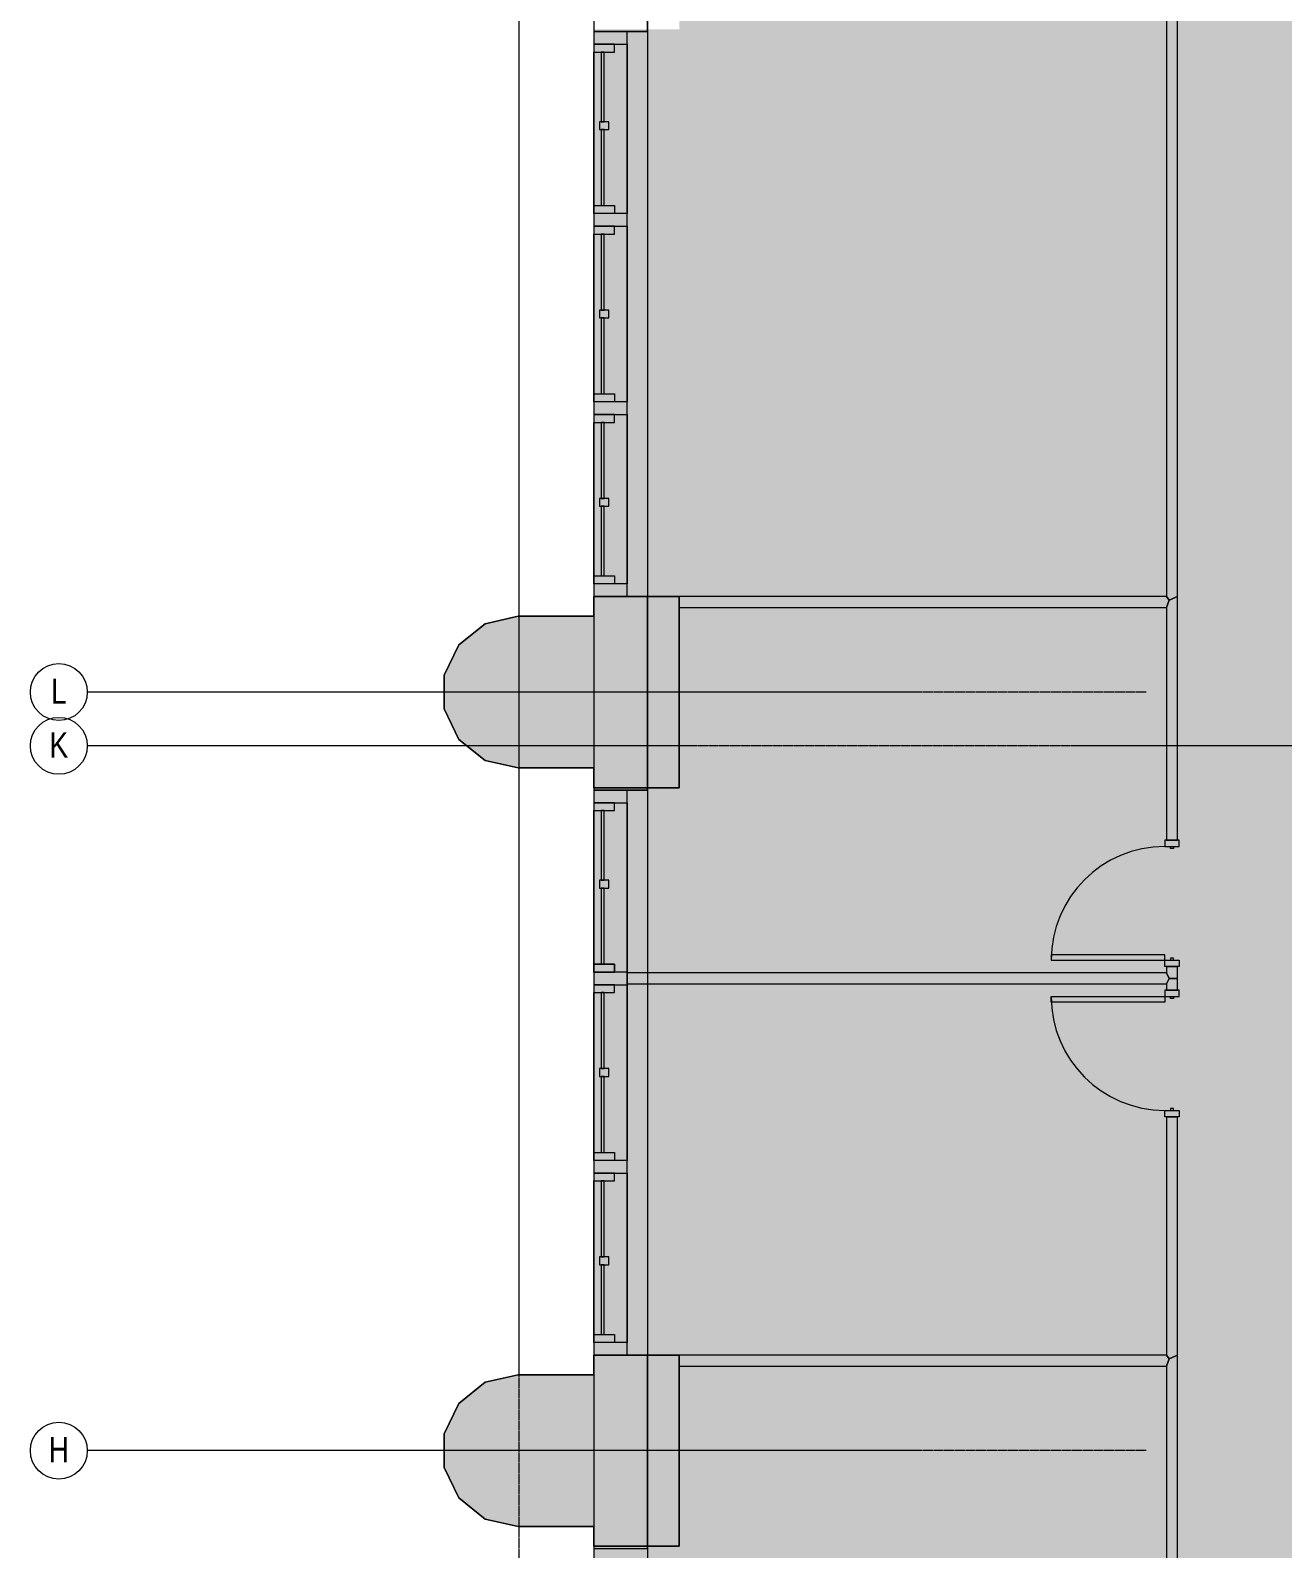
# Model space of a CAD drawing. Header units: inches. Extents: x -4451 to 2809, y -40 to 2719.
# Drawn here: x -3743.6 to -3347.4, y 1160.9 to 1641.3 of the extents above; entities that cross this region are included whole.
import ezdxf

# ---------------------------------------------------------------- set-up
doc = ezdxf.new("R2010")
doc.units = ezdxf.units.IN
doc.header["$MEASUREMENT"] = 0
doc.linetypes.add('IMPORT-CENTER2', pattern=[1.6875, 1.125, -0.1875, 0.1875, -0.1875])
doc.linetypes.add('IMPORT-CENTER2 _2_', pattern=[1.125, 0.75, -0.125, 0.125, -0.125])
for name, color, linetype, lineweight in [('7th Floor_dwg', 8, 'Continuous', 9), ('A-Bldg-Patt', 7, 'Continuous', 9), ('A-DETL-GENF', 92, 'Continuous', 9), ('A-DETL-THIN', 151, 'Continuous', 9), ('A-Door-Exst', 7, 'Continuous', 9), ('A-Glaz-Bldg', 7, 'Continuous', 9), ('A-Grid', 7, 'IMPORT-CENTER2', 9), ('A-Grid-Iden', 7, 'Continuous', 9), ('A-Wall-Bldg', 7, 'Continuous', 9), ('A-Wall-Exst', 7, 'Continuous', 9), ('A-WALL-PATT', 111, 'Continuous', 18), ('core model_dwg', 8, 'Continuous', 9)]:
    doc.layers.add(name, color=color, linetype=linetype, lineweight=lineweight)
doc.styles.add('Arial', font='arial.ttf', dxfattribs={"width": 0.8, "height": 8})

# ---------------------------------------------------------------- blocks, each defined once
blk = doc.blocks.new('7th Floor_dwg-6970059-Level 07 DEMOLITION PLAN')
at = {"layer": 'A-Bldg-Patt'}
for points in [[(-3538.29, 1401.65), (-3538.29, 1462.15), (-3565.29, 1462.15), (-3565.29, 1455.9), (-3589.29, 1455.9), (-3599.7, 1453.52), (-3608.05, 1446.86), (-3612.69, 1437.24), (-3612.69, 1426.56), (-3608.05, 1416.93), (-3599.7, 1410.27), (-3589.29, 1407.9), (-3565.29, 1407.9), (-3565.29, 1401.65), (-3562.16, 1401.65)], [(-3561.91, 1161.65), (-3538.29, 1161.65), (-3538.29, 1222.15), (-3565.29, 1222.15), (-3565.29, 1215.9), (-3589.29, 1215.9), (-3599.7, 1213.52), (-3608.05, 1206.86), (-3612.69, 1197.24), (-3612.69, 1186.56), (-3608.05, 1176.93), (-3599.7, 1170.27), (-3589.29, 1167.9), (-3565.29, 1167.9), (-3565.29, 1161.65)]]:
    blk.add_hatch(color=256, dxfattribs=at).paths.add_polyline_path(points, flags=0)
at = {"layer": 'A-Door-Exst', "flags": 128}
for points in [[(-3380.16, 1383.06), (-3380.16, 1385.06), (-3384.66, 1385.06), (-3384.66, 1383.06)], [(-3381.91, 1383.06), (-3381.91, 1382.44), (-3382.91, 1382.44), (-3382.91, 1383.06)], [(-3384.66, 1347.06), (-3384.66, 1348.81), (-3420.66, 1348.81), (-3420.66, 1347.06)], [(-3380.16, 1347.06), (-3380.16, 1345.06), (-3384.66, 1345.06), (-3384.66, 1347.06)], [(-3381.91, 1347.06), (-3381.91, 1347.69), (-3382.91, 1347.69), (-3382.91, 1347.06)], [(-3384.66, 1335.56), (-3384.66, 1333.81), (-3420.66, 1333.81), (-3420.66, 1335.56)], [(-3380.16, 1335.56), (-3380.16, 1337.56), (-3384.66, 1337.56), (-3384.66, 1335.56)], [(-3381.91, 1335.56), (-3381.91, 1334.94), (-3382.91, 1334.94), (-3382.91, 1335.56)], [(-3380.16, 1299.56), (-3380.16, 1297.56), (-3384.66, 1297.56), (-3384.66, 1299.56)], [(-3381.91, 1299.56), (-3381.91, 1300.19), (-3382.91, 1300.19), (-3382.91, 1299.56)]]:
    blk.add_lwpolyline(points, close=True, dxfattribs=at)
at = {"layer": 'A-Door-Exst'}
for centre, start, end in [((-3384.66, 1347.06), 90, 180), ((-3384.66, 1335.56), 180, 270)]:
    blk.add_arc(centre, 36, start, end, dxfattribs=at)
at = {"layer": 'A-Glaz-Bldg'}
for p, q in [((-3565.29, 1640.9), (-3565.29, 1462.15)), ((-3548.29, 1640.9), (-3548.29, 1462.15)), ((-3565.29, 1462.15), (-3554.79, 1462.15)), ((-3565.29, 1400.9), (-3565.29, 1222.15)), ((-3548.29, 1400.9), (-3548.29, 1222.15)), ((-3565.29, 1222.15), (-3554.79, 1222.15))]:
    blk.add_line(p, q, dxfattribs=at)
at = {"layer": 'A-Glaz-Bldg', "flags": 128}
for points in [[(-3565.29, 1640.9), (-3565.29, 1636.9), (-3554.79, 1636.9), (-3554.79, 1640.9)], [(-3565.29, 1636.9), (-3565.29, 1634.4), (-3558.79, 1634.4), (-3558.79, 1636.9)], [(-3565.29, 1585.81), (-3565.29, 1634.4), (-3565.29, 1585.81), (-3558.79, 1585.81), (-3558.79, 1583.31), (-3565.29, 1583.31), (-3565.29, 1579.31), (-3554.79, 1579.31), (-3554.79, 1583.31), (-3565.29, 1583.31)], [(-3563.04, 1634.4), (-3563.04, 1612.36), (-3562.04, 1612.36), (-3562.04, 1634.4)], [(-3554.79, 1636.9), (-3554.79, 1583.31)], [(-3563.54, 1612.36), (-3563.54, 1609.86), (-3560.54, 1609.86), (-3560.54, 1612.36)], [(-3563.04, 1609.86), (-3563.04, 1585.81), (-3562.04, 1585.81), (-3562.04, 1609.86)], [(-3565.29, 1579.31), (-3565.29, 1576.81), (-3558.79, 1576.81), (-3558.79, 1579.31)], [(-3565.29, 1526.23), (-3558.79, 1526.23), (-3558.79, 1523.73), (-3565.29, 1523.73), (-3565.29, 1519.73), (-3554.79, 1519.73), (-3554.79, 1523.73), (-3565.29, 1523.73), (-3565.29, 1526.23), (-3565.29, 1576.81)], [(-3563.04, 1576.81), (-3563.04, 1552.77), (-3562.04, 1552.77), (-3562.04, 1576.81)], [(-3554.79, 1579.31), (-3554.79, 1523.73)], [(-3563.54, 1552.77), (-3563.54, 1550.27), (-3560.54, 1550.27), (-3560.54, 1552.77)], [(-3563.04, 1550.27), (-3563.04, 1526.23), (-3562.04, 1526.23), (-3562.04, 1550.27)], [(-3565.29, 1519.73), (-3565.29, 1517.23), (-3558.79, 1517.23), (-3558.79, 1519.73)], [(-3554.79, 1519.73), (-3554.79, 1466.15)], [(-3563.04, 1517.23), (-3563.04, 1493.19), (-3562.04, 1493.19), (-3562.04, 1517.23)], [(-3563.54, 1493.19), (-3563.54, 1490.69), (-3560.54, 1490.69), (-3560.54, 1493.19)], [(-3563.04, 1490.69), (-3563.04, 1468.65), (-3562.04, 1468.65), (-3562.04, 1490.69)], [(-3565.29, 1400.9), (-3565.29, 1396.9), (-3554.79, 1396.9), (-3554.79, 1400.9)], [(-3565.29, 1396.9), (-3565.29, 1394.4), (-3558.79, 1394.4), (-3558.79, 1396.9)], [(-3565.29, 1345.81), (-3565.29, 1343.31), (-3565.29, 1339.31), (-3554.79, 1339.31), (-3554.79, 1343.31), (-3565.29, 1343.31), (-3558.79, 1343.31), (-3558.79, 1345.81), (-3565.29, 1345.81), (-3565.29, 1394.4)], [(-3563.04, 1394.4), (-3563.04, 1372.36), (-3562.04, 1372.36), (-3562.04, 1394.4)], [(-3554.79, 1396.9), (-3554.79, 1343.31)], [(-3563.54, 1372.36), (-3563.54, 1369.86), (-3560.54, 1369.86), (-3560.54, 1372.36)], [(-3563.04, 1369.86), (-3563.04, 1345.81), (-3562.04, 1345.81), (-3562.04, 1369.86)], [(-3565.29, 1339.31), (-3565.29, 1336.81), (-3558.79, 1336.81), (-3558.79, 1339.31)], [(-3565.29, 1286.23), (-3565.29, 1336.81), (-3565.29, 1286.23), (-3558.79, 1286.23), (-3558.79, 1283.73), (-3565.29, 1283.73), (-3565.29, 1279.73), (-3554.79, 1279.73), (-3554.79, 1283.73), (-3565.29, 1283.73)], [(-3563.04, 1336.81), (-3563.04, 1312.77), (-3562.04, 1312.77), (-3562.04, 1336.81)], [(-3554.79, 1339.31), (-3554.79, 1283.73)], [(-3563.54, 1312.77), (-3563.54, 1310.27), (-3560.54, 1310.27), (-3560.54, 1312.77)], [(-3563.04, 1310.27), (-3563.04, 1286.23), (-3562.04, 1286.23), (-3562.04, 1310.27)], [(-3565.29, 1279.73), (-3565.29, 1277.23), (-3558.79, 1277.23), (-3558.79, 1279.73)], [(-3554.79, 1279.73), (-3554.79, 1226.15)], [(-3563.04, 1277.23), (-3563.04, 1253.19), (-3562.04, 1253.19), (-3562.04, 1277.23)], [(-3563.54, 1253.19), (-3563.54, 1250.69), (-3560.54, 1250.69), (-3560.54, 1253.19)], [(-3563.04, 1250.69), (-3563.04, 1228.65), (-3562.04, 1228.65), (-3562.04, 1250.69)]]:
    blk.add_lwpolyline(points, close=True, dxfattribs=at)
for points in [[(-3565.29, 1468.65), (-3565.29, 1517.23), (-3565.29, 1468.65), (-3558.79, 1468.65), (-3558.79, 1466.15), (-3565.29, 1466.15), (-3565.29, 1462.15)], [(-3554.79, 1462.15), (-3554.79, 1466.15), (-3565.29, 1466.15), (-3565.29, 1468.65)], [(-3565.29, 1228.65), (-3565.29, 1277.23), (-3565.29, 1228.65), (-3558.79, 1228.65), (-3558.79, 1226.15), (-3565.29, 1226.15), (-3565.29, 1222.15)], [(-3554.79, 1222.15), (-3554.79, 1226.15), (-3565.29, 1226.15), (-3565.29, 1228.65)]]:
    blk.add_lwpolyline(points, dxfattribs=at)
at = {"layer": 'A-Grid'}
for p, q in [((-3588.97, 1455.9), (-3588.97, 1647.9)), ((-3588.97, 1407.9), (-3588.97, 1455.9)), ((-3612.69, 1431.9), (-3725.57, 1431.9)), ((-3538.29, 1431.9), (-3612.69, 1431.9)), ((-3390.54, 1431.9), (-3538.29, 1431.9)), ((-3605.5, 1414.9), (-3725.57, 1414.9)), ((-3538.29, 1414.9), (-3605.5, 1414.9)), ((-3211.97, 1414.9), (-3538.29, 1414.9)), ((-3588.97, 1215.9), (-3588.97, 1407.9)), ((-3588.97, 1167.9), (-3588.97, 1215.9)), ((-3612.69, 1191.9), (-3725.57, 1191.9)), ((-3538.29, 1191.9), (-3612.69, 1191.9)), ((-3390.54, 1191.9), (-3538.29, 1191.9)), ((-3588.97, 975.9), (-3588.97, 1167.9))]:
    blk.add_line(p, q, dxfattribs=at)
at = {"layer": 'A-Grid-Iden'}
for centre in [(-3734.57, 1431.9), (-3734.57, 1414.9), (-3734.57, 1191.9)]:
    blk.add_circle(centre, 9, dxfattribs=at)
at = {"layer": 'A-Wall-Bldg'}
for p, q in [((-3548.29, 1641.65), (-3548.29, 1462.15)), ((-3538.29, 1462.15), (-3565.29, 1462.15)), ((-3565.29, 1462.15), (-3565.29, 1455.9)), ((-3565.29, 1455.9), (-3565.29, 1462.15)), ((-3565.29, 1462.15), (-3538.29, 1462.15)), ((-3548.29, 1401.65), (-3548.29, 1462.15)), ((-3548.29, 1462.15), (-3548.29, 1401.65)), ((-3538.29, 1401.65), (-3538.29, 1462.15)), ((-3538.29, 1462.15), (-3538.29, 1401.65)), ((-3589.29, 1455.9), (-3599.7, 1453.52)), ((-3565.29, 1455.9), (-3589.29, 1455.9)), ((-3589.29, 1455.9), (-3565.29, 1455.9)), ((-3565.29, 1455.9), (-3565.29, 1407.9)), ((-3608.05, 1446.86), (-3599.7, 1453.52)), ((-3599.7, 1453.52), (-3608.05, 1446.86)), ((-3612.69, 1437.24), (-3608.05, 1446.86)), ((-3608.05, 1446.86), (-3612.69, 1437.24)), ((-3612.69, 1426.56), (-3612.69, 1437.24)), ((-3612.69, 1437.24), (-3612.69, 1426.56)), ((-3608.05, 1416.93), (-3612.69, 1426.56)), ((-3612.69, 1426.56), (-3608.05, 1416.93)), ((-3608.05, 1416.93), (-3599.7, 1410.27)), ((-3599.7, 1410.27), (-3589.29, 1407.9)), ((-3589.29, 1407.9), (-3599.7, 1410.27)), ((-3589.29, 1407.9), (-3565.29, 1407.9)), ((-3565.29, 1407.9), (-3589.29, 1407.9)), ((-3565.29, 1407.9), (-3565.29, 1401.65)), ((-3565.29, 1407.9), (-3565.29, 1401.65)), ((-3565.29, 1401.65), (-3565.29, 1407.9)), ((-3565.29, 1401.65), (-3538.29, 1401.65)), ((-3548.29, 1401.65), (-3548.29, 1222.15)), ((-3538.29, 1222.15), (-3565.29, 1222.15)), ((-3565.29, 1222.15), (-3565.29, 1215.9)), ((-3565.29, 1215.9), (-3565.29, 1222.15)), ((-3565.29, 1222.15), (-3538.29, 1222.15)), ((-3548.29, 1161.65), (-3548.29, 1222.15)), ((-3548.29, 1222.15), (-3548.29, 1161.65)), ((-3538.29, 1161.65), (-3538.29, 1222.15)), ((-3538.29, 1222.15), (-3538.29, 1161.65)), ((-3589.29, 1215.9), (-3599.7, 1213.52)), ((-3565.29, 1215.9), (-3589.29, 1215.9)), ((-3589.29, 1215.9), (-3565.29, 1215.9)), ((-3565.29, 1215.9), (-3565.29, 1167.9)), ((-3608.05, 1206.86), (-3599.7, 1213.52)), ((-3599.7, 1213.52), (-3608.05, 1206.86)), ((-3612.69, 1197.24), (-3608.05, 1206.86)), ((-3608.05, 1206.86), (-3612.69, 1197.24)), ((-3612.69, 1186.56), (-3612.69, 1197.24)), ((-3612.69, 1197.24), (-3612.69, 1186.56)), ((-3608.05, 1176.93), (-3612.69, 1186.56)), ((-3612.69, 1186.56), (-3608.05, 1176.93)), ((-3608.05, 1176.93), (-3599.7, 1170.27)), ((-3599.7, 1170.27), (-3589.29, 1167.9)), ((-3589.29, 1167.9), (-3599.7, 1170.27)), ((-3589.29, 1167.9), (-3565.29, 1167.9)), ((-3565.29, 1167.9), (-3589.29, 1167.9)), ((-3565.29, 1167.9), (-3565.29, 1161.65)), ((-3565.29, 1167.9), (-3565.29, 1161.65)), ((-3565.29, 1161.65), (-3565.29, 1167.9)), ((-3565.29, 1161.65), (-3538.29, 1161.65)), ((-3548.29, 1161.65), (-3548.29, 982.15))]:
    blk.add_line(p, q, dxfattribs=at)
at = {"layer": 'A-Wall-Bldg', "flags": 128}
for points in [[(-3565.29, 1641.65), (-3565.29, 1640.9), (-3548.29, 1640.9), (-3548.29, 1641.65)], [(-3538.29, 1401.65), (-3538.29, 1462.15), (-3565.29, 1462.15), (-3565.29, 1455.9), (-3589.29, 1455.9)], [(-3548.29, 1462.15), (-3565.29, 1462.15), (-3565.29, 1455.9)], [(-3599.7, 1453.52), (-3589.29, 1455.9), (-3599.7, 1453.52), (-3608.05, 1446.86), (-3612.69, 1437.24), (-3612.69, 1426.56), (-3608.05, 1416.93), (-3599.7, 1410.27), (-3608.05, 1416.93)], [(-3599.7, 1410.27), (-3589.29, 1407.9), (-3565.29, 1407.9), (-3565.29, 1401.65), (-3538.29, 1401.65), (-3565.29, 1401.65)], [(-3565.29, 1401.65), (-3565.29, 1400.9), (-3548.29, 1400.9), (-3548.29, 1401.65)], [(-3538.29, 1161.65), (-3538.29, 1222.15), (-3565.29, 1222.15), (-3565.29, 1215.9), (-3589.29, 1215.9)], [(-3548.29, 1222.15), (-3565.29, 1222.15), (-3565.29, 1215.9)], [(-3599.7, 1213.52), (-3589.29, 1215.9), (-3599.7, 1213.52), (-3608.05, 1206.86), (-3612.69, 1197.24), (-3612.69, 1186.56), (-3608.05, 1176.93), (-3599.7, 1170.27), (-3608.05, 1176.93)], [(-3599.7, 1170.27), (-3589.29, 1167.9), (-3565.29, 1167.9), (-3565.29, 1161.65), (-3538.29, 1161.65), (-3565.29, 1161.65)], [(-3565.29, 1161.65), (-3565.29, 1160.9), (-3548.29, 1160.9), (-3548.29, 1161.65)]]:
    blk.add_lwpolyline(points, dxfattribs=at)
for points in [[(-3589.29, 1407.9), (-3599.7, 1410.27), (-3608.05, 1416.93), (-3612.69, 1426.56), (-3612.69, 1437.24), (-3608.05, 1446.86), (-3599.7, 1453.52), (-3589.29, 1455.9), (-3565.29, 1455.9), (-3565.29, 1462.15), (-3538.29, 1462.15), (-3538.29, 1401.65), (-3565.29, 1401.65), (-3565.29, 1407.9)], [(-3538.29, 1222.15), (-3538.29, 1161.65), (-3565.29, 1161.65), (-3565.29, 1167.9), (-3589.29, 1167.9), (-3599.7, 1170.27), (-3608.05, 1176.93), (-3612.69, 1186.56), (-3612.69, 1197.24), (-3608.05, 1206.86), (-3599.7, 1213.52), (-3589.29, 1215.9), (-3565.29, 1215.9), (-3565.29, 1222.15)]]:
    blk.add_lwpolyline(points, close=True, dxfattribs=at)
at = {"layer": 'A-Wall-Exst'}
for p, q in [((-3538.29, 1462.15), (-3538.29, 1458.65)), ((-3538.29, 1222.15), (-3538.29, 1218.65))]:
    blk.add_line(p, q, dxfattribs=at)
at = {"layer": 'A-Wall-Exst', "flags": 128}
for points in [[(-3538.29, 1458.65), (-3384.16, 1458.65), (-3384.16, 1385.06), (-3380.66, 1385.06), (-3380.66, 1462.15), (-3380.66, 1656.56), (-3384.16, 1656.56), (-3384.16, 1462.15), (-3538.29, 1462.15)], [(-3538.29, 1218.65), (-3384.16, 1218.65), (-3384.16, 1024.15), (-3380.66, 1024.15), (-3380.66, 1222.15), (-3380.66, 1297.56), (-3384.16, 1297.56), (-3384.16, 1222.15), (-3538.29, 1222.15)]]:
    blk.add_lwpolyline(points, dxfattribs=at)
blk.add_lwpolyline([(-3554.79, 1343.06), (-3554.79, 1339.56), (-3384.16, 1339.56), (-3384.16, 1337.56), (-3380.66, 1337.56), (-3380.66, 1341.31), (-3380.66, 1345.06), (-3384.16, 1345.06), (-3384.16, 1343.06)], close=True, dxfattribs=at)
at = {"layer": 'A-WALL-PATT', "color": 7, "lineweight": 9}
for p, q in [((-3548.29, 1640.9), (-3565.29, 1640.9)), ((-3548.29, 1462.15), (-3565.29, 1462.15)), ((-3548.29, 1400.9), (-3565.29, 1400.9)), ((-3548.29, 1222.15), (-3565.29, 1222.15))]:
    blk.add_line(p, q, dxfattribs=at)
at = {"layer": 'A-WALL-PATT', "color": 7, "lineweight": 9, "flags": 128}
for points in [[(-3538.29, 1462.15), (-3538.29, 1460.98), (-3538.29, 1458.65)], [(-3384.16, 1385.06), (-3383.29, 1385.06), (-3380.66, 1385.06)], [(-3384.16, 1345.06), (-3383.29, 1345.06), (-3380.66, 1345.06)], [(-3554.79, 1343.06), (-3554.79, 1341.31), (-3554.79, 1339.56)], [(-3384.16, 1337.56), (-3383.29, 1337.56), (-3380.66, 1337.56)], [(-3384.16, 1297.56), (-3383.29, 1297.56), (-3380.66, 1297.56)], [(-3538.29, 1222.15), (-3538.29, 1220.98), (-3538.29, 1218.65)]]:
    blk.add_lwpolyline(points, dxfattribs=at)
for points in [[(-3380.66, 1462.15), (-3383.29, 1460.98), (-3384.16, 1462.15), (-3383.29, 1460.98), (-3384.16, 1458.65), (-3383.29, 1460.98)], [(-3380.66, 1341.31), (-3383.29, 1341.31), (-3384.16, 1339.56), (-3383.29, 1341.31), (-3384.16, 1343.06), (-3383.29, 1341.31)], [(-3380.66, 1222.15), (-3383.29, 1220.98), (-3384.16, 1218.65), (-3383.29, 1220.98), (-3384.16, 1222.15), (-3383.29, 1220.98)]]:
    blk.add_lwpolyline(points, close=True, dxfattribs=at)
at = {"layer": 'A-Grid-Iden', "char_height": 8, "attachment_point": 2, "line_spacing_factor": 0.941778, "style": 'Arial'}
for s, insert, width in [('L', (-3734.57, 1436.19), 5.8763), ('K', (-3734.57, 1419.19), 7.0516), ('H', (-3734.57, 1196.19), 7.6392)]:
    blk.add_mtext(s, dxfattribs=dict(at, insert=insert, width=width))
blk = doc.blocks.new('core model_dwg_1300 Eye - 5th Floor-6996771-Level 07 DEMOLITION PLAN')
at = {"layer": 'A-Glaz-Bldg'}
for p, q in [((-3565.29, 1640.9), (-3565.29, 1462.15)), ((-3548.29, 1640.9), (-3548.29, 1462.15)), ((-3565.29, 1400.9), (-3565.29, 1222.15)), ((-3548.29, 1400.9), (-3548.29, 1222.15))]:
    blk.add_line(p, q, dxfattribs=at)
at = {"layer": 'A-Glaz-Bldg', "flags": 128}
for points in [[(-3565.29, 1640.9), (-3565.29, 1636.9), (-3554.79, 1636.9), (-3554.79, 1640.9)], [(-3565.29, 1636.9), (-3565.29, 1634.4), (-3558.79, 1634.4), (-3558.79, 1636.9)], [(-3565.29, 1585.81), (-3558.79, 1585.81), (-3558.79, 1583.31), (-3565.29, 1583.31), (-3565.29, 1579.31), (-3554.79, 1579.31), (-3554.79, 1583.31), (-3565.29, 1583.31), (-3565.29, 1585.81), (-3565.29, 1634.4)], [(-3563.04, 1634.4), (-3563.04, 1612.36), (-3562.04, 1612.36), (-3562.04, 1634.4)], [(-3554.79, 1636.9), (-3554.79, 1583.31)], [(-3563.54, 1612.36), (-3563.54, 1609.86), (-3560.54, 1609.86), (-3560.54, 1612.36)], [(-3563.04, 1609.86), (-3563.04, 1585.81), (-3562.04, 1585.81), (-3562.04, 1609.86)], [(-3565.29, 1579.31), (-3565.29, 1576.81), (-3558.79, 1576.81), (-3558.79, 1579.31)], [(-3565.29, 1526.23), (-3565.29, 1576.81), (-3565.29, 1526.23), (-3558.79, 1526.23), (-3558.79, 1523.73), (-3565.29, 1523.73), (-3565.29, 1519.73), (-3554.79, 1519.73), (-3554.79, 1523.73), (-3565.29, 1523.73)], [(-3563.04, 1576.81), (-3563.04, 1552.77), (-3562.04, 1552.77), (-3562.04, 1576.81)], [(-3554.79, 1579.31), (-3554.79, 1523.73)], [(-3563.54, 1552.77), (-3563.54, 1550.27), (-3560.54, 1550.27), (-3560.54, 1552.77)], [(-3563.04, 1550.27), (-3563.04, 1526.23), (-3562.04, 1526.23), (-3562.04, 1550.27)], [(-3565.29, 1519.73), (-3565.29, 1517.23), (-3558.79, 1517.23), (-3558.79, 1519.73)], [(-3554.79, 1519.73), (-3554.79, 1466.15)], [(-3565.29, 1468.65), (-3565.29, 1517.23), (-3565.29, 1468.65), (-3558.79, 1468.65), (-3558.79, 1466.15), (-3565.29, 1466.15), (-3565.29, 1462.15), (-3554.79, 1462.15), (-3554.79, 1466.15), (-3565.29, 1466.15)], [(-3563.04, 1517.23), (-3563.04, 1493.19), (-3562.04, 1493.19), (-3562.04, 1517.23)], [(-3563.54, 1493.19), (-3563.54, 1490.69), (-3560.54, 1490.69), (-3560.54, 1493.19)], [(-3563.04, 1490.69), (-3563.04, 1468.65), (-3562.04, 1468.65), (-3562.04, 1490.69)], [(-3565.29, 1400.9), (-3565.29, 1396.9), (-3554.79, 1396.9), (-3554.79, 1400.9)], [(-3565.29, 1396.9), (-3565.29, 1394.4), (-3558.79, 1394.4), (-3558.79, 1396.9)], [(-3565.29, 1345.81), (-3558.79, 1345.81), (-3558.79, 1343.31), (-3565.29, 1343.31), (-3565.29, 1339.31), (-3554.79, 1339.31), (-3554.79, 1343.31), (-3565.29, 1343.31), (-3565.29, 1345.81), (-3565.29, 1394.4)], [(-3563.04, 1394.4), (-3563.04, 1372.36), (-3562.04, 1372.36), (-3562.04, 1394.4)], [(-3554.79, 1396.9), (-3554.79, 1343.31)], [(-3563.54, 1372.36), (-3563.54, 1369.86), (-3560.54, 1369.86), (-3560.54, 1372.36)], [(-3563.04, 1369.86), (-3563.04, 1345.81), (-3562.04, 1345.81), (-3562.04, 1369.86)], [(-3565.29, 1339.31), (-3565.29, 1336.81), (-3558.79, 1336.81), (-3558.79, 1339.31)], [(-3565.29, 1286.23), (-3565.29, 1336.81), (-3565.29, 1286.23), (-3558.79, 1286.23), (-3558.79, 1283.73), (-3565.29, 1283.73), (-3565.29, 1279.73), (-3554.79, 1279.73), (-3554.79, 1283.73), (-3565.29, 1283.73)], [(-3563.04, 1336.81), (-3563.04, 1312.77), (-3562.04, 1312.77), (-3562.04, 1336.81)], [(-3554.79, 1339.31), (-3554.79, 1283.73)], [(-3563.54, 1312.77), (-3563.54, 1310.27), (-3560.54, 1310.27), (-3560.54, 1312.77)], [(-3563.04, 1310.27), (-3563.04, 1286.23), (-3562.04, 1286.23), (-3562.04, 1310.27)], [(-3565.29, 1279.73), (-3565.29, 1277.23), (-3558.79, 1277.23), (-3558.79, 1279.73)], [(-3554.79, 1279.73), (-3554.79, 1226.15)], [(-3565.29, 1228.65), (-3565.29, 1277.23), (-3565.29, 1228.65), (-3558.79, 1228.65), (-3558.79, 1226.15), (-3565.29, 1226.15), (-3565.29, 1222.15), (-3554.79, 1222.15), (-3554.79, 1226.15), (-3565.29, 1226.15)], [(-3563.04, 1277.23), (-3563.04, 1253.19), (-3562.04, 1253.19), (-3562.04, 1277.23)], [(-3563.54, 1253.19), (-3563.54, 1250.69), (-3560.54, 1250.69), (-3560.54, 1253.19)], [(-3563.04, 1250.69), (-3563.04, 1228.65), (-3562.04, 1228.65), (-3562.04, 1250.69)]]:
    blk.add_lwpolyline(points, close=True, dxfattribs=at)
at = {"layer": 'A-Grid', "linetype": 'IMPORT-CENTER2 _2_'}
for p, q in [((-3588.97, 255.74), (-3588.97, 2341.04)), ((-3390.54, 1431.9), (-3725.57, 1431.9)), ((-3211.97, 1414.9), (-3725.57, 1414.9)), ((-3390.54, 1191.9), (-3725.57, 1191.9))]:
    blk.add_line(p, q, dxfattribs=at)
at = {"layer": 'A-Grid-Iden'}
for centre in [(-3734.57, 1431.9), (-3734.57, 1414.9), (-3734.57, 1191.9)]:
    blk.add_circle(centre, 9, dxfattribs=at)
at = {"layer": 'A-Wall-Bldg'}
for p, q in [((-3548.29, 1880.9), (-3548.29, 737.52)), ((-3612.69, 1426.56), (-3612.69, 1437.24)), ((-3612.69, 1426.56), (-3608.05, 1416.93)), ((-3608.05, 1416.93), (-3612.69, 1426.56)), ((-3608.05, 1416.93), (-3599.7, 1410.27)), ((-3599.7, 1410.27), (-3589.29, 1407.9)), ((-3589.29, 1407.9), (-3565.29, 1407.9)), ((-3565.29, 1407.9), (-3565.29, 1401.65)), ((-3565.29, 1401.65), (-3565.29, 1407.9)), ((-3538.29, 1401.65), (-3565.29, 1401.65)), ((-3612.69, 1186.56), (-3612.69, 1197.24)), ((-3612.69, 1186.56), (-3608.05, 1176.93)), ((-3608.05, 1176.93), (-3612.69, 1186.56)), ((-3608.05, 1176.93), (-3599.7, 1170.27)), ((-3599.7, 1170.27), (-3589.29, 1167.9)), ((-3589.29, 1167.9), (-3565.29, 1167.9)), ((-3565.29, 1167.9), (-3565.29, 1161.65)), ((-3565.29, 1161.65), (-3565.29, 1167.9)), ((-3538.29, 1161.65), (-3565.29, 1161.65))]:
    blk.add_line(p, q, dxfattribs=at)
at = {"layer": 'A-Wall-Bldg', "flags": 128}
for points in [[(-3548.29, 1702.15), (-3565.29, 1702.15), (-3565.29, 1640.9), (-3548.29, 1640.9)], [(-3548.29, 1462.15), (-3565.29, 1462.15), (-3565.29, 1400.9), (-3548.29, 1400.9)], [(-3548.29, 1222.15), (-3565.29, 1222.15), (-3565.29, 1160.9), (-3548.29, 1160.9)]]:
    blk.add_lwpolyline(points, close=True, dxfattribs=at)
for points in [[(-3565.29, 1462.15), (-3565.29, 1455.9), (-3589.29, 1455.9)], [(-3538.29, 1462.15), (-3538.29, 1401.65), (-3565.29, 1401.65)], [(-3565.29, 1455.9), (-3565.29, 1462.15), (-3538.29, 1462.15)], [(-3538.29, 1401.65), (-3538.29, 1462.15), (-3565.29, 1462.15)], [(-3589.29, 1455.9), (-3599.7, 1453.52), (-3608.05, 1446.86), (-3612.69, 1437.24)], [(-3608.05, 1446.86), (-3599.7, 1453.52), (-3589.29, 1455.9), (-3565.29, 1455.9)], [(-3612.69, 1426.56), (-3612.69, 1437.24), (-3608.05, 1446.86)], [(-3565.29, 1407.9), (-3589.29, 1407.9), (-3599.7, 1410.27), (-3608.05, 1416.93)], [(-3565.29, 1222.15), (-3565.29, 1215.9), (-3589.29, 1215.9)], [(-3538.29, 1222.15), (-3538.29, 1161.65), (-3565.29, 1161.65)], [(-3565.29, 1215.9), (-3565.29, 1222.15), (-3538.29, 1222.15)], [(-3538.29, 1161.65), (-3538.29, 1222.15), (-3565.29, 1222.15)], [(-3589.29, 1215.9), (-3599.7, 1213.52), (-3608.05, 1206.86), (-3612.69, 1197.24)], [(-3608.05, 1206.86), (-3599.7, 1213.52), (-3589.29, 1215.9), (-3565.29, 1215.9)], [(-3612.69, 1186.56), (-3612.69, 1197.24), (-3608.05, 1206.86)], [(-3565.29, 1167.9), (-3589.29, 1167.9), (-3599.7, 1170.27), (-3608.05, 1176.93)]]:
    blk.add_lwpolyline(points, dxfattribs=at)
at = {"layer": 'A-WALL-PATT', "color": 7, "lineweight": 9}
for p, q in [((-3548.29, 1640.9), (-3565.29, 1640.9)), ((-3565.29, 1462.15), (-3548.29, 1462.15)), ((-3548.29, 1400.9), (-3565.29, 1400.9)), ((-3565.29, 1222.15), (-3548.29, 1222.15))]:
    blk.add_line(p, q, dxfattribs=at)
at = {"layer": 'A-Grid-Iden', "char_height": 8, "attachment_point": 2, "line_spacing_factor": 0.941778, "style": 'Arial'}
for s, insert, width in [('L', (-3734.57, 1436.19), 5.8763), ('K', (-3734.57, 1419.19), 7.0516), ('H', (-3734.57, 1196.19), 7.6392)]:
    blk.add_mtext(s, dxfattribs=dict(at, insert=insert, width=width))
blk = doc.blocks.new('core model_dwg-6996768-Level 07 DEMOLITION PLAN')
blk.add_blockref('core model_dwg_1300 Eye - 5th Floor-6996771-Level 07 DEMOLITION PLAN', (0, 0))

msp = doc.modelspace()

# ---------------------------------------------------------------- hatches: boundary and pattern name
at = {"layer": 'A-DETL-GENF'}
h = msp.add_hatch(color=9, dxfattribs=at)
h.paths.add_polyline_path([(-46.99, 364.9), (17.53, 364.9), (17.53, 682.08), (1.53, 682.08), (1.53, 699.9), (-11.09, 699.9), (-11.09, 723.9), (1.53, 723.9), (1.53, 741.71), (17.53, 741.71), (17.53, 1043.71), (-295.09, 1043.71), (-295.09, 1026.58), (-295.24, 1026.23), (-295.59, 1026.08), (-336.59, 1026.08), (-336.59, 1010.58), (-367.41, 1010.58), (-367.41, 1041.58), (-352.09, 1041.58), (-352.09, 1083.08), (-334.47, 1083.08), (-334.47, 1325.08), (-350.47, 1325.08), (-350.47, 1342.9), (-363.09, 1342.9), (-363.09, 1366.9), (-350.47, 1366.9), (-350.47, 1384.71), (-334.47, 1384.71), (-334.47, 1685.08), (-350.47, 1685.08), (-350.47, 1702.9), (-363.09, 1702.9), (-363.09, 1726.9), (-350.47, 1726.9), (-350.47, 1744.71), (-334.47, 1744.71), (-334.47, 2045.08), (-350.47, 2045.08), (-350.47, 2067.08), (-364.09, 2067.08), (-364.09, 2080.71), (-387.53, 2080.71), (-387.53, 2096.71), (-687.9, 2096.71), (-687.9, 1934.23), (-653.72, 1934.23), (-653.72, 1008.9), (-717.72, 1008.9), (-717.72, 1012.9), (-657.72, 1012.9), (-657.72, 1930.23), (-691.9, 1930.23), (-691.9, 2080.71), (-705.72, 2080.71), (-705.72, 2068.08), (-729.72, 2068.08), (-729.72, 2080.71), (-747.53, 2080.71), (-747.53, 2096.71), (-1047.9, 2096.71), (-1047.9, 2080.71), (-1065.72, 2080.71), (-1065.72, 2068.08), (-1089.72, 2068.08), (-1089.72, 2080.71), (-1107.53, 2080.71), (-1107.53, 2096.71), (-1414.47, 2096.71), (-1414.47, 2080.71), (-1437.9, 2080.71), (-1437.9, 2061.08), (-1467.53, 2061.08), (-1467.53, 1854.9), (-2127.9, 1854.9), (-2127.9, 2061.08), (-2157.53, 2061.08), (-2157.53, 2080.71), (-2180.97, 2080.71), (-2180.97, 2096.71), (-2487.9, 2096.71), (-2487.9, 2080.71), (-2505.72, 2080.71), (-2505.72, 2068.08), (-2529.72, 2068.08), (-2529.72, 2080.71), (-2547.53, 2080.71), (-2547.53, 2096.71), (-2860.09, 2096.71), (-2860.09, 2260.21), (-3613.29, 2260.21), (-3613.29, 1886.27), (-3565.29, 1886.27), (-3565.29, 1702.15), (-3538.29, 1702.15), (-3538.29, 1641.65), (-3565.29, 1641.65), (-3565.29, 1462.15), (-3538.29, 1462.15), (-3538.29, 1401.65), (-3565.29, 1401.65), (-3565.29, 1222.15), (-3538.29, 1222.15), (-3538.29, 1161.65), (-3565.29, 1161.65), (-3565.29, 982.15), (-3538.29, 982.15), (-3538.29, 921.65), (-3565.29, 921.65), (-3565.29, 737.52), (-3613.29, 737.52), (-3613.29, 364.9), (-3212.09, 364.9), (-3212.09, 412.9), (-3027.97, 412.9), (-3027.97, 439.9), (-2967.47, 439.9), (-2967.47, 412.9), (-2787.97, 412.9), (-2787.97, 439.9), (-2727.47, 439.9), (-2727.47, 412.9), (-2547.97, 412.9), (-2547.97, 439.9), (-2487.47, 439.9), (-2487.47, 412.9), (-2307.97, 412.9), (-2307.97, 439.9), (-2247.47, 439.9), (-2247.47, 412.9), (-2067.97, 412.9), (-2067.97, 439.9), (-2007.47, 439.9), (-2007.47, 412.9), (-1827.97, 412.9), (-1827.97, 439.9), (-1767.47, 439.9), (-1767.47, 412.9), (-1587.97, 412.9), (-1587.97, 439.9), (-1527.47, 439.9), (-1527.47, 412.9), (-1347.97, 412.9), (-1347.97, 439.9), (-1287.47, 439.9), (-1287.47, 412.9), (-1107.97, 412.9), (-1107.97, 439.9), (-1047.47, 439.9), (-1047.47, 412.9), (-867.97, 412.9), (-867.97, 439.9), (-807.47, 439.9), (-807.47, 412.9), (-627.97, 412.9), (-627.97, 439.9), (-567.47, 439.9), (-567.47, 412.9), (-383.34, 412.9), (-383.34, 364.9), (-48.49, 364.9)], flags=0)
h.paths.add_polyline_path([(-3584.77, 369.4), (-3608.77, 369.4), (-3608.77, 393.4), (-3584.77, 393.4), (-3584.77, 378.52)], flags=0)
h.paths.add_polyline_path([(-10.97, 376.27), (-10.97, 400.27), (13.03, 400.27), (13.03, 376.27)], flags=0)
h.paths.add_polyline_path([(-345.72, 378.52), (-369.72, 378.52), (-369.72, 429.9), (-345.72, 429.9), (-345.72, 408.39)], flags=0)
h.paths.add_polyline_path([(-3249.72, 378.52), (-3249.72, 429.9), (-3225.72, 429.9), (-3225.72, 378.52)], flags=0)
h.paths.add_polyline_path([(-3599.66, 699.9), (-3599.66, 723.9), (-3548.29, 723.9), (-3548.29, 699.9), (-3570.14, 699.9)], flags=0)
h.paths.add_polyline_path([(-345.72, 778.9), (-369.72, 778.9), (-369.72, 802.9), (-345.72, 802.9)], flags=0)
h.paths.add_polyline_path([(-1799.72, 778.9), (-1809.72, 778.9), (-1809.72, 802.9), (-1785.72, 802.9), (-1785.72, 778.9), (-1795.72, 778.9)], flags=0)
h.paths.add_polyline_path([(-1569.72, 778.9), (-1569.72, 802.9), (-1545.72, 802.9), (-1545.72, 778.9)], flags=0)
h.paths.add_polyline_path([(-2517.72, 778.9), (-2541.72, 778.9), (-2541.72, 802.9), (-2517.72, 802.9)], flags=0)
h.paths.add_polyline_path([(-2877.72, 778.9), (-2877.72, 802.9), (-2853.72, 802.9), (-2853.72, 778.9)], flags=0)
h.paths.add_polyline_path([(-2049.72, 778.9), (-2049.72, 802.9), (-2025.72, 802.9), (-2025.72, 778.9)], flags=0)
h.paths.add_polyline_path([(-741.72, 778.9), (-741.72, 802.9), (-717.72, 802.9), (-717.72, 778.9)], flags=0)
h.paths.add_polyline_path([(-1321.72, 778.9), (-1321.72, 802.9), (-1297.72, 802.9), (-1297.72, 778.9)], flags=0)
h.paths.add_polyline_path([(-2297.72, 778.9), (-2297.72, 802.9), (-2273.72, 802.9), (-2273.72, 778.9)], flags=0)
h.paths.add_polyline_path([(-1053.72, 778.9), (-1077.72, 778.9), (-1077.72, 802.9), (-1053.72, 802.9)], flags=0)
h.paths.add_polyline_path([(-3211.97, 778.9), (-3211.97, 802.9), (-3187.97, 802.9), (-3187.97, 778.9)], flags=0)
h.paths.add_polyline_path([(-2541.72, 941.4), (-2877.72, 941.4), (-2877.72, 1015.27), (-2878.47, 1015.27), (-2878.47, 1016.77), (-2876.97, 1016.77), (-2876.97, 1017.27), (-2875.47, 1017.27), (-2875.47, 1016.77), (-2873.47, 1016.77), (-2873.47, 1015.27), (-2874.22, 1015.27), (-2874.22, 1012.9), (-2850.22, 1012.9), (-2850.22, 988.9), (-2874.22, 988.9), (-2874.22, 944.9), (-2748.22, 944.9), (-2748.22, 1072.9), (-2874.22, 1072.9), (-2874.22, 1054.52), (-2873.47, 1054.52), (-2873.47, 1053.02), (-2875.47, 1053.02), (-2875.47, 1052.52), (-2876.97, 1052.52), (-2876.97, 1053.02), (-2878.47, 1053.02), (-2878.47, 1054.52), (-2877.72, 1054.52), (-2877.72, 1080.9), (-2517.72, 1080.9), (-2517.72, 941.4), (-2529.72, 941.4)], flags=0)
h.paths.add_polyline_path([(-2541.72, 944.9), (-2529.72, 944.9), (-2529.72, 967.9), (-2532.47, 967.9), (-2532.47, 972.4), (-2735.97, 972.4), (-2735.97, 945.15), (-2736.22, 945.15), (-2736.22, 944.9), (-2735.97, 944.9)], flags=0)
h.paths.add_polyline_path([(-847.22, 945.15), (-859.47, 945.15), (-859.47, 981.15), (-847.22, 981.15), (-847.22, 955.77)], flags=0)
h.paths.add_polyline_path([(-1075.22, 967.9), (-1075.22, 1003.9), (-1062.97, 1003.9), (-1062.97, 967.9)], flags=0)
h.paths.add_polyline_path([(-2532.47, 975.9), (-2532.47, 1003.9), (-2529.72, 1003.9), (-2529.72, 1042.4), (-2532.47, 1042.4), (-2532.47, 1072.9), (-2735.97, 1072.9), (-2735.97, 1036.9), (-2736.22, 1036.9), (-2736.22, 981.15), (-2735.97, 981.15), (-2735.97, 975.9), (-2693.6, 975.9)], flags=0)
h.paths.add_polyline_path([(-745.22, 988.9), (-745.22, 1012.9), (-721.22, 1012.9), (-721.22, 988.9)], flags=0)
h.paths.add_polyline_path([(-1321.72, 1012.9), (-1321.72, 1018.9), (-1329.72, 1018.9), (-1329.72, 1038.9), (-1545.72, 1038.9), (-1545.72, 1018.9), (-1569.72, 1018.9), (-1569.72, 1038.9), (-1785.72, 1038.9), (-1785.72, 1018.9), (-1809.72, 1018.9), (-1809.72, 1042.9), (-1799.72, 1042.9), (-1799.72, 1402.9), (-1809.72, 1402.9), (-1809.72, 1426.9), (-1799.72, 1426.9), (-1799.72, 1790.9), (-1795.72, 1790.9), (-1795.72, 1426.9), (-1785.72, 1426.9), (-1785.72, 1402.9), (-1795.72, 1402.9), (-1795.72, 1042.9), (-1141.72, 1042.9), (-1141.72, 1119.4), (-1137.72, 1119.4), (-1137.72, 1038.9), (-1305.72, 1038.9), (-1305.72, 1036.9), (-1297.72, 1036.9), (-1297.72, 1012.9), (-1305.72, 1012.9)], flags=0)
h.paths.add_polyline_path([(-1.41, 1013.9), (-10.97, 1013.9), (-10.97, 1037.9), (13.03, 1037.9), (13.03, 1013.9), (1.53, 1013.9)], flags=0)
h.paths.add_polyline_path([(-2289.72, 1018.9), (-2289.72, 1042.9), (-2265.72, 1042.9), (-2265.72, 1018.9), (-2273.72, 1018.9)], flags=0)
h.paths.add_polyline_path([(-2049.72, 1018.9), (-2049.72, 1042.9), (-2025.72, 1042.9), (-2025.72, 1018.9)], flags=0)
h.paths.add_polyline_path([(-3187.97, 1018.9), (-3211.97, 1018.9), (-3211.97, 1042.9), (-3187.97, 1042.9)], flags=0)
h.paths.add_polyline_path([(-859.47, 1036.9), (-859.47, 1072.9), (-847.22, 1072.9), (-847.22, 1036.9)], flags=0)
h.paths.add_polyline_path([(-1075.22, 1042.4), (-1075.22, 1078.4), (-1062.97, 1078.4), (-1062.97, 1042.4)], flags=0)
h.paths.add_polyline_path([(-1141.72, 1182.4), (-1141.72, 1457.9), (-1137.72, 1457.9), (-1137.72, 1182.4)], flags=0)
h.paths.add_polyline_path([(-823.98, 1220.9), (-1077.72, 1220.9), (-1077.72, 1353.94), (-1078.47, 1353.94), (-1078.47, 1355.44), (-1076.97, 1355.44), (-1076.97, 1355.94), (-1075.47, 1355.94), (-1075.47, 1355.44), (-1068.97, 1355.44), (-1068.97, 1353.94), (-1069.72, 1353.94), (-1069.72, 1325.9), (-987.72, 1325.9), (-987.72, 1403.82), (-994.28, 1403.82), (-994.28, 1403.07), (-995.78, 1403.07), (-995.78, 1404.57), (-996.28, 1404.57), (-996.28, 1406.57), (-995.78, 1406.57), (-995.78, 1408.07), (-994.28, 1408.07), (-994.28, 1407.32), (-987.72, 1407.32), (-987.72, 1429.9), (-1051.22, 1429.9), (-1051.22, 1407.32), (-1045.65, 1407.32), (-1045.65, 1408.07), (-1044.15, 1408.07), (-1044.15, 1406.57), (-1043.65, 1406.57), (-1043.65, 1404.57), (-1044.15, 1404.57), (-1044.15, 1403.07), (-1045.65, 1403.07), (-1045.65, 1403.82), (-1069.72, 1403.82), (-1069.72, 1393.19), (-1068.97, 1393.19), (-1068.97, 1391.69), (-1075.47, 1391.69), (-1075.47, 1391.19), (-1076.97, 1391.19), (-1076.97, 1391.69), (-1078.47, 1391.69), (-1078.47, 1393.19), (-1077.72, 1393.19), (-1077.72, 1478.27), (-1078.47, 1478.27), (-1078.47, 1479.77), (-1071.97, 1479.77), (-1071.97, 1480.27), (-1070.47, 1480.27), (-1070.47, 1479.77), (-1068.97, 1479.77), (-1068.97, 1478.27), (-1069.72, 1478.27), (-1069.72, 1433.4), (-901.83, 1433.4), (-901.83, 1521.9), (-1069.72, 1521.9), (-1069.72, 1517.52), (-1068.97, 1517.52), (-1068.97, 1516.02), (-1070.47, 1516.02), (-1070.47, 1515.52), (-1071.97, 1515.52), (-1071.97, 1516.02), (-1078.47, 1516.02), (-1078.47, 1517.52), (-1077.72, 1517.52), (-1077.72, 1577.4), (-1078.08, 1577.4), (-1078.08, 1708.15), (-1077.72, 1708.15), (-1077.72, 1762.15), (-1069.72, 1762.15), (-1069.72, 1744.15), (-1062.97, 1744.15), (-1062.97, 1708.15), (-732.47, 1708.15), (-732.47, 1744.15), (-720.22, 1744.15), (-720.22, 1708.15), (-717.72, 1708.15), (-717.72, 1696.15), (-714.97, 1696.15), (-714.97, 1692.27), (-714.22, 1692.27), (-714.22, 1690.77), (-717.72, 1690.77), (-717.72, 1654.52), (-714.22, 1654.52), (-714.22, 1653.02), (-714.97, 1653.02), (-714.97, 1613.77), (-714.22, 1613.77), (-714.22, 1612.27), (-717.72, 1612.27), (-717.72, 1576.02), (-714.22, 1576.02), (-714.22, 1574.52), (-714.97, 1574.52), (-714.97, 1536.9), (-717.72, 1536.9), (-717.72, 1429.9), (-733.72, 1429.9), (-733.72, 1387.9), (-717.72, 1387.9), (-717.72, 1380.77), (-716.97, 1380.77), (-716.97, 1379.27), (-718.47, 1379.27), (-718.47, 1378.77), (-719.97, 1378.77), (-719.97, 1379.27), (-721.97, 1379.27), (-721.97, 1380.77), (-721.22, 1380.77), (-721.22, 1384.4), (-752.72, 1384.4), (-752.72, 1348.4), (-721.22, 1348.4), (-721.22, 1352.9), (-717.72, 1352.9), (-717.72, 1272.52), (-716.97, 1272.52), (-716.97, 1271.02), (-718.97, 1271.02), (-718.97, 1270.52), (-720.47, 1270.52), (-720.47, 1271.02), (-721.97, 1271.02), (-721.97, 1272.52), (-721.22, 1272.52), (-721.22, 1275.15), (-756.22, 1275.15), (-756.22, 1420.4), (-847.22, 1420.4), (-847.22, 1228.9), (-721.22, 1228.9), (-721.22, 1233.27), (-721.97, 1233.27), (-721.97, 1234.77), (-720.47, 1234.77), (-720.47, 1235.27), (-718.97, 1235.27), (-718.97, 1234.77), (-716.97, 1234.77), (-716.97, 1233.27), (-717.72, 1233.27), (-717.72, 1220.9), (-795.28, 1220.9)], flags=0)
h.paths.add_polyline_path([(-2525.72, 1220.9), (-2877.72, 1220.9), (-2877.72, 1234.27), (-2878.47, 1234.27), (-2878.47, 1235.77), (-2876.47, 1235.77), (-2876.47, 1236.27), (-2874.97, 1236.27), (-2874.97, 1235.77), (-2873.47, 1235.77), (-2873.47, 1234.27), (-2874.22, 1234.27), (-2874.22, 1228.9), (-2748.22, 1228.9), (-2748.22, 1419.9), (-2839.22, 1419.9), (-2839.22, 1275.15), (-2874.22, 1275.15), (-2874.22, 1273.52), (-2873.47, 1273.52), (-2873.47, 1272.02), (-2874.97, 1272.02), (-2874.97, 1271.52), (-2876.47, 1271.52), (-2876.47, 1272.02), (-2878.47, 1272.02), (-2878.47, 1273.52), (-2877.72, 1273.52), (-2877.72, 1352.77), (-2878.47, 1352.77), (-2878.47, 1354.27), (-2876.97, 1354.27), (-2876.97, 1354.77), (-2875.47, 1354.77), (-2875.47, 1354.27), (-2873.47, 1354.27), (-2873.47, 1352.77), (-2874.22, 1352.77), (-2874.22, 1348.4), (-2842.72, 1348.4), (-2842.72, 1384.4), (-2874.22, 1384.4), (-2874.22, 1380.02), (-2873.47, 1380.02), (-2873.47, 1378.52), (-2875.47, 1378.52), (-2875.47, 1378.02), (-2876.97, 1378.02), (-2876.97, 1378.52), (-2878.47, 1378.52), (-2878.47, 1380.02), (-2877.72, 1380.02), (-2877.72, 1387.9), (-2842.72, 1387.9), (-2842.72, 1405.9), (-2853.29, 1405.9), (-2853.29, 1423.9), (-2842.72, 1423.9), (-2842.72, 1429.9), (-2877.72, 1429.9), (-2877.72, 1573.27), (-2878.47, 1573.27), (-2878.47, 1574.77), (-2877.72, 1574.77), (-2877.72, 1611.02), (-2878.47, 1611.02), (-2878.47, 1612.52), (-2877.72, 1612.52), (-2877.72, 1652.52), (-2878.47, 1652.52), (-2878.47, 1654.02), (-2877.72, 1654.02), (-2877.72, 1690.27), (-2878.47, 1690.27), (-2878.47, 1691.77), (-2877.72, 1691.77), (-2877.72, 1788.15), (-2517.72, 1788.15), (-2517.72, 1517.52), (-2516.97, 1517.52), (-2516.97, 1516.02), (-2523.47, 1516.02), (-2523.47, 1515.52), (-2524.97, 1515.52), (-2524.97, 1516.02), (-2526.47, 1516.02), (-2526.47, 1517.52), (-2525.72, 1517.52), (-2525.72, 1521.9), (-2693.6, 1521.9), (-2693.6, 1433.4), (-2537.85, 1433.4), (-2537.85, 1473.9), (-2525.72, 1473.9), (-2525.72, 1478.27), (-2526.47, 1478.27), (-2526.47, 1479.77), (-2524.97, 1479.77), (-2524.97, 1480.27), (-2523.47, 1480.27), (-2523.47, 1479.77), (-2516.97, 1479.77), (-2516.97, 1478.27), (-2517.72, 1478.27), (-2517.72, 1394.19), (-2516.97, 1394.19), (-2516.97, 1392.69), (-2518.47, 1392.69), (-2518.47, 1392.19), (-2519.97, 1392.19), (-2519.97, 1392.69), (-2526.47, 1392.69), (-2526.47, 1394.19), (-2525.72, 1394.19), (-2525.72, 1403.82), (-2549.78, 1403.82), (-2549.78, 1403.07), (-2551.28, 1403.07), (-2551.28, 1404.57), (-2551.78, 1404.57), (-2551.78, 1406.57), (-2551.28, 1406.57), (-2551.28, 1408.07), (-2549.78, 1408.07), (-2549.78, 1407.32), (-2544.72, 1407.32), (-2544.72, 1429.4), (-2544.22, 1429.4), (-2544.22, 1429.9), (-2607.72, 1429.9), (-2607.72, 1407.32), (-2601.15, 1407.32), (-2601.15, 1408.07), (-2599.65, 1408.07), (-2599.65, 1406.57), (-2599.15, 1406.57), (-2599.15, 1404.57), (-2599.65, 1404.57), (-2599.65, 1403.07), (-2601.15, 1403.07), (-2601.15, 1403.82), (-2607.72, 1403.82), (-2607.72, 1325.9), (-2525.72, 1325.9), (-2525.72, 1354.94), (-2526.47, 1354.94), (-2526.47, 1356.44), (-2519.97, 1356.44), (-2519.97, 1356.94), (-2518.47, 1356.94), (-2518.47, 1356.44), (-2516.97, 1356.44), (-2516.97, 1354.94), (-2517.72, 1354.94), (-2517.72, 1220.9), (-2520.22, 1220.9)], flags=0)
h.paths.add_polyline_path([(-2735.97, 1228.9), (-2532.47, 1228.9), (-2532.47, 1259.4), (-2525.72, 1259.4), (-2525.72, 1317.9), (-2744.72, 1317.9), (-2744.72, 1259.4), (-2735.97, 1259.4)], flags=0)
h.paths.add_polyline_path([(-859.47, 1228.9), (-859.47, 1259.4), (-850.72, 1259.4), (-850.72, 1317.9), (-1069.72, 1317.9), (-1069.72, 1259.4), (-1062.97, 1259.4), (-1062.97, 1228.9), (-901.83, 1228.9)], flags=0)
h.paths.add_polyline_path([(-721.22, 1287.4), (-721.22, 1344.9), (-752.72, 1344.9), (-752.72, 1287.4)], flags=0)
h.paths.add_polyline_path([(-2874.22, 1287.4), (-2842.72, 1287.4), (-2842.72, 1344.9), (-2874.22, 1344.9), (-2874.22, 1336.19)], flags=0)
h.paths.add_polyline_path([(-2744.72, 1325.9), (-2611.22, 1325.9), (-2611.22, 1429.9), (-2711.12, 1429.9), (-2711.12, 1417.65), (-2744.72, 1417.65), (-2744.72, 1329.63)], flags=0)
h.paths.add_polyline_path([(-859.47, 1325.9), (-850.72, 1325.9), (-850.72, 1417.65), (-884.31, 1417.65), (-884.31, 1429.9), (-984.22, 1429.9), (-984.22, 1325.9), (-901.83, 1325.9)], flags=0)
h.paths.add_polyline_path([(-716.97, 1353.52), (-717.72, 1353.52), (-717.72, 1353.9), (-721.22, 1353.9), (-721.22, 1353.52), (-721.97, 1353.52), (-721.97, 1355.02), (-719.97, 1355.02), (-719.97, 1355.52), (-718.47, 1355.52), (-718.47, 1355.02), (-716.97, 1355.02), (-716.97, 1353.9)], flags=0)
h.paths.add_polyline_path([(-737.22, 1387.9), (-737.22, 1429.9), (-752.72, 1429.9), (-752.72, 1423.9), (-742.14, 1423.9), (-742.14, 1405.9), (-752.72, 1405.9), (-752.72, 1387.9), (-742.14, 1387.9)], flags=0)
h.paths.add_polyline_path([(-2133.53, 1402.9), (-2157.53, 1402.9), (-2157.53, 1426.9), (-2133.49, 1426.9), (-2133.49, 1402.9)], flags=0)
h.paths.add_polyline_path([(-1461.72, 1402.9), (-1461.72, 1426.9), (-1437.72, 1426.9), (-1437.72, 1402.9)], flags=0)
h.paths.add_polyline_path([(-3187.97, 1402.9), (-3211.97, 1402.9), (-3211.97, 1426.9), (-3187.97, 1426.9)], flags=0)
h.paths.add_polyline_path([(-2787.72, 1423.4), (-2748.22, 1423.4), (-2748.22, 1429.9), (-2839.22, 1429.9), (-2839.22, 1423.4), (-2788.72, 1423.4)], flags=0)
h.paths.add_polyline_path([(-762.22, 1423.9), (-756.22, 1423.9), (-756.22, 1429.9), (-847.22, 1429.9), (-847.22, 1423.9), (-807.22, 1423.9)], flags=0)
h.paths.add_polyline_path([(-2526.49, 1433.4), (-2525.72, 1433.4), (-2525.72, 1470.4), (-2534.35, 1470.4), (-2534.35, 1433.4), (-2532.47, 1433.4)], flags=0)
h.paths.add_polyline_path([(-1062.97, 1525.4), (-993.3, 1525.4), (-993.3, 1561.47), (-1069.72, 1561.47), (-1069.72, 1560.13), (-1062.97, 1560.13), (-1062.97, 1526.41)], flags=0)
h.paths.add_polyline_path([(-989.8, 1525.4), (-958.7, 1525.4), (-958.7, 1561.47), (-989.8, 1561.47), (-989.8, 1526.41)], flags=0)
h.paths.add_polyline_path([(-948.86, 1525.4), (-905.97, 1525.4), (-905.97, 1560.13), (-901.83, 1560.13), (-901.83, 1561.47), (-955.2, 1561.47), (-955.2, 1525.4)], flags=0)
h.paths.add_polyline_path([(-2532.47, 1525.4), (-2532.47, 1560.13), (-2525.72, 1560.13), (-2525.72, 1561.47), (-2602.12, 1561.47), (-2602.12, 1525.4), (-2572.24, 1525.4)], flags=0)
h.paths.add_polyline_path([(-2640.23, 1525.4), (-2640.23, 1561.47), (-2693.6, 1561.47), (-2693.6, 1560.13), (-2689.47, 1560.13), (-2689.47, 1525.4)], flags=0)
h.paths.add_polyline_path([(-2605.62, 1525.4), (-2605.62, 1561.47), (-2636.73, 1561.47), (-2636.73, 1525.4)], flags=0)
h.paths.add_polyline_path([(-2634.67, 1564.97), (-2525.72, 1564.97), (-2525.72, 1577.9), (-2693.6, 1577.9), (-2693.6, 1564.97), (-2636.73, 1564.97)], flags=0)
h.paths.add_polyline_path([(-1062.97, 1564.97), (-901.83, 1564.97), (-901.83, 1577.4), (-1069.72, 1577.4), (-1069.72, 1564.97), (-1063.23, 1564.97)], flags=0)
h.paths.add_polyline_path([(-2786.22, 1708.15), (-2532.47, 1708.15), (-2532.47, 1744.15), (-2525.72, 1744.15), (-2525.72, 1776.15), (-2874.22, 1776.15), (-2874.22, 1744.15), (-2862.97, 1744.15), (-2862.97, 1708.15), (-2794.22, 1708.15)], flags=0)
h.paths.add_polyline_path([(-3187.97, 1738.9), (-3211.97, 1738.9), (-3211.97, 1762.9), (-3187.97, 1762.9)], flags=0)
h.paths.add_polyline_path([(-2145.72, 1793.9), (-2157.53, 1793.9), (-2157.53, 1817.9), (-2133.53, 1817.9), (-2133.53, 1793.9)], flags=0)
h.paths.add_polyline_path([(-1449.72, 1793.9), (-1461.9, 1793.9), (-1461.9, 1817.9), (-1437.72, 1817.9), (-1437.72, 1793.9), (-1437.9, 1793.9)], flags=0)
h.paths.add_polyline_path([(-1795.72, 1793.9), (-1809.72, 1793.9), (-1809.72, 1817.9), (-1785.72, 1817.9), (-1785.72, 1793.9)], flags=0)
h.paths.add_polyline_path([(-3565.29, 1899.9), (-3599.66, 1899.9), (-3599.66, 1923.9), (-3548.29, 1923.9), (-3548.29, 1899.9)], flags=0)
h.paths.add_polyline_path([(-2874.22, 2067.08), (-2889.66, 2067.08), (-2889.66, 2091.08), (-2865.66, 2091.08), (-2865.66, 2067.08)], flags=0)
h.paths.add_polyline_path([(-3211.97, 2067.08), (-3211.97, 2091.08), (-3187.97, 2091.08), (-3187.97, 2067.08)], flags=0)
h.paths.add_polyline_path([(-3211.97, 2231.21), (-3211.97, 2255.21), (-3187.97, 2255.21), (-3187.97, 2231.21)], flags=0)
h.paths.add_polyline_path([(-3608.47, 2231.71), (-3608.47, 2255.71), (-3584.47, 2255.71), (-3584.47, 2231.71)], flags=0)
h.paths.add_polyline_path([(-2865.72, 2234.71), (-2889.72, 2234.71), (-2889.72, 2258.71), (-2865.72, 2258.71)], flags=0)

# ---------------------------------------------------------------- linework, layer by layer
at = {"layer": 'A-DETL-THIN'}
msp.add_line((-3565.29, 1886.27), (-3565.29, 737.52), dxfattribs=at)

# ---------------------------------------------------------------- block references
at = {"layer": '7th Floor_dwg', "color": 7}
msp.add_blockref('7th Floor_dwg-6970059-Level 07 DEMOLITION PLAN', (0, 0), dxfattribs=at)
at = {"layer": 'core model_dwg', "color": 7}
msp.add_blockref('core model_dwg-6996768-Level 07 DEMOLITION PLAN', (0, 0), dxfattribs=at)

doc.saveas('drawing.dxf')
